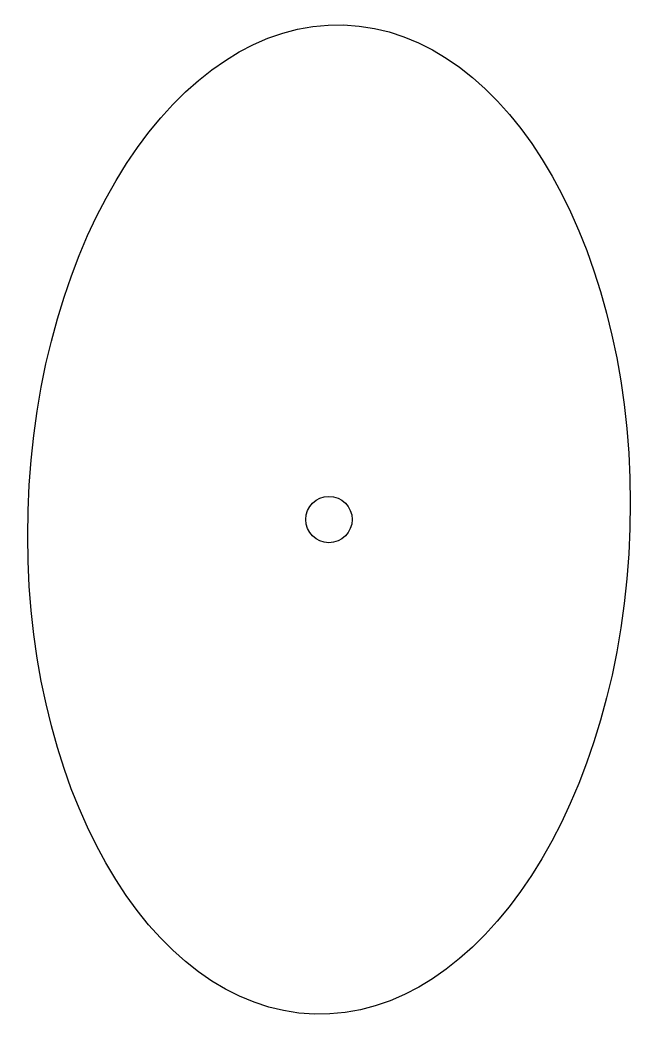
# Model space of a CAD drawing. Header units: centimetres. Extents: x -0.9 to 9.7, y -6.3 to 11.
import ezdxf

# ---------------------------------------------------------------- set-up
doc = ezdxf.new("R2010")
doc.units = ezdxf.units.CM
doc.header["$MEASUREMENT"] = 0

msp = doc.modelspace()

# ---------------------------------------------------------------- linework, layer by layer
msp.add_circle((4.398, 2.362), 0.4)
msp.add_ellipse((4.398, 2.362), major_axis=(0.253, 8.546), ratio=0.608187)

doc.saveas('drawing.dxf')
